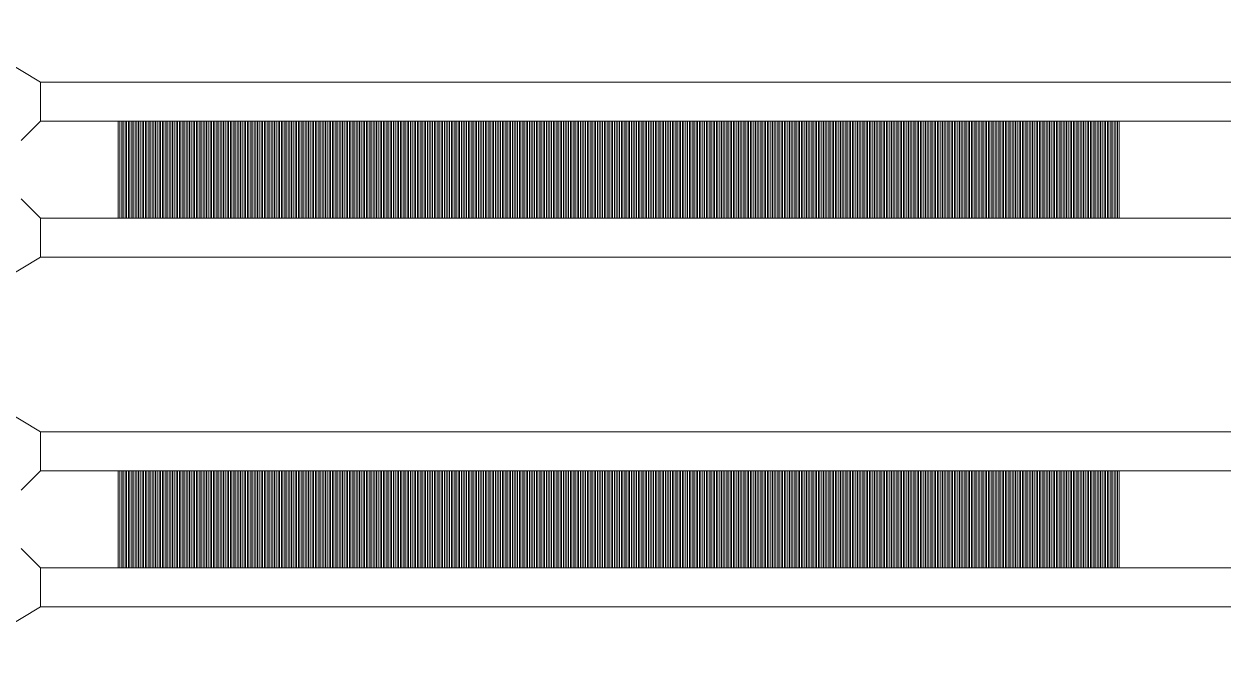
# Model space of a CAD drawing. Extents: x 1000 to 49000, y 2919 to 77300.
# Drawn here: x 37771 to 38389, y 69885 to 70215 of the extents above; entities that cross this region are included whole.
import ezdxf

# ---------------------------------------------------------------- set-up
doc = ezdxf.new("R2010")
doc.units = 13
doc.layers.add('Inner', color=4, linetype='Continuous', lineweight=0, true_color=0x00ffff)

msp = doc.modelspace()

# ---------------------------------------------------------------- linework, layer by layer
at = {"layer": 'Inner'}
for points in [[(37730, 70215), (37780, 70185)], [(37780, 70185), (37780, 70165), (37770, 70155)], [(37780, 70165), (37780, 70185), (39290, 70185), (39290, 70165), (37780, 70165)], [(37820, 70165), (37820.75, 70165), (37820.75, 70115), (37820, 70115), (37820, 70165)], [(37821.75, 70165), (37822.5, 70165), (37822.5, 70115), (37821.75, 70115), (37821.75, 70165)], [(37823.5, 70165), (37824.25, 70165), (37824.25, 70115), (37823.5, 70115), (37823.5, 70165)], [(37825.25, 70165), (37826, 70165), (37826, 70115), (37825.25, 70115), (37825.25, 70165)], [(37827, 70165), (37827.75, 70165), (37827.75, 70115), (37827, 70115), (37827, 70165)], [(37828.75, 70165), (37829.5, 70165), (37829.5, 70115), (37828.75, 70115), (37828.75, 70165)], [(37830.5, 70165), (37831.25, 70165), (37831.25, 70115), (37830.5, 70115), (37830.5, 70165)], [(37832.25, 70165), (37833, 70165), (37833, 70115), (37832.25, 70115), (37832.25, 70165)], [(37834, 70165), (37834.75, 70165), (37834.75, 70115), (37834, 70115), (37834, 70165)], [(37835.75, 70165), (37836.5, 70165), (37836.5, 70115), (37835.75, 70115), (37835.75, 70165)], [(37837.5, 70165), (37838.25, 70165), (37838.25, 70115), (37837.5, 70115), (37837.5, 70165)], [(37839.25, 70165), (37840, 70165), (37840, 70115), (37839.25, 70115), (37839.25, 70165)], [(37841, 70165), (37841.75, 70165), (37841.75, 70115), (37841, 70115), (37841, 70165)], [(37842.75, 70165), (37843.5, 70165), (37843.5, 70115), (37842.75, 70115), (37842.75, 70165)], [(37844.5, 70165), (37845.25, 70165), (37845.25, 70115), (37844.5, 70115), (37844.5, 70165)], [(37846.25, 70165), (37847, 70165), (37847, 70115), (37846.25, 70115), (37846.25, 70165)], [(37848, 70165), (37848.75, 70165), (37848.75, 70115), (37848, 70115), (37848, 70165)], [(37849.75, 70165), (37850.5, 70165), (37850.5, 70115), (37849.75, 70115), (37849.75, 70165)], [(37851.5, 70165), (37852.25, 70165), (37852.25, 70115), (37851.5, 70115), (37851.5, 70165)], [(37853.25, 70165), (37854, 70165), (37854, 70115), (37853.25, 70115), (37853.25, 70165)], [(37855, 70165), (37855.75, 70165), (37855.75, 70115), (37855, 70115), (37855, 70165)], [(37856.75, 70165), (37857.5, 70165), (37857.5, 70115), (37856.75, 70115), (37856.75, 70165)], [(37858.5, 70165), (37859.25, 70165), (37859.25, 70115), (37858.5, 70115), (37858.5, 70165)], [(37860.25, 70165), (37861, 70165), (37861, 70115), (37860.25, 70115), (37860.25, 70165)], [(37862, 70165), (37862.75, 70165), (37862.75, 70115), (37862, 70115), (37862, 70165)], [(37863.75, 70165), (37864.5, 70165), (37864.5, 70115), (37863.75, 70115), (37863.75, 70165)], [(37865.5, 70165), (37866.25, 70165), (37866.25, 70115), (37865.5, 70115), (37865.5, 70165)], [(37867.25, 70165), (37868, 70165), (37868, 70115), (37867.25, 70115), (37867.25, 70165)], [(37869, 70165), (37869.75, 70165), (37869.75, 70115), (37869, 70115), (37869, 70165)], [(37870.75, 70165), (37871.5, 70165), (37871.5, 70115), (37870.75, 70115), (37870.75, 70165)], [(37872.5, 70165), (37873.25, 70165), (37873.25, 70115), (37872.5, 70115), (37872.5, 70165)], [(37874.25, 70165), (37875, 70165), (37875, 70115), (37874.25, 70115), (37874.25, 70165)], [(37876, 70165), (37876.75, 70165), (37876.75, 70115), (37876, 70115), (37876, 70165)], [(37877.75, 70165), (37878.5, 70165), (37878.5, 70115), (37877.75, 70115), (37877.75, 70165)], [(37879.5, 70165), (37880.25, 70165), (37880.25, 70115), (37879.5, 70115), (37879.5, 70165)], [(37881.25, 70165), (37882, 70165), (37882, 70115), (37881.25, 70115), (37881.25, 70165)], [(37883, 70165), (37883.75, 70165), (37883.75, 70115), (37883, 70115), (37883, 70165)], [(37884.75, 70165), (37885.5, 70165), (37885.5, 70115), (37884.75, 70115), (37884.75, 70165)], [(37886.5, 70165), (37887.25, 70165), (37887.25, 70115), (37886.5, 70115), (37886.5, 70165)], [(37888.25, 70165), (37889, 70165), (37889, 70115), (37888.25, 70115), (37888.25, 70165)], [(37890, 70165), (37890.75, 70165), (37890.75, 70115), (37890, 70115), (37890, 70165)], [(37891.75, 70165), (37892.5, 70165), (37892.5, 70115), (37891.75, 70115), (37891.75, 70165)], [(37893.5, 70165), (37894.25, 70165), (37894.25, 70115), (37893.5, 70115), (37893.5, 70165)], [(37895.25, 70165), (37896, 70165), (37896, 70115), (37895.25, 70115), (37895.25, 70165)], [(37897, 70165), (37897.75, 70165), (37897.75, 70115), (37897, 70115), (37897, 70165)], [(37898.75, 70165), (37899.5, 70165), (37899.5, 70115), (37898.75, 70115), (37898.75, 70165)], [(37900.5, 70165), (37901.25, 70165), (37901.25, 70115), (37900.5, 70115), (37900.5, 70165)], [(37902.25, 70165), (37903, 70165), (37903, 70115), (37902.25, 70115), (37902.25, 70165)], [(37904, 70165), (37904.75, 70165), (37904.75, 70115), (37904, 70115), (37904, 70165)], [(37905.75, 70165), (37906.5, 70165), (37906.5, 70115), (37905.75, 70115), (37905.75, 70165)], [(37907.5, 70165), (37908.25, 70165), (37908.25, 70115), (37907.5, 70115), (37907.5, 70165)], [(37909.25, 70165), (37910, 70165), (37910, 70115), (37909.25, 70115), (37909.25, 70165)], [(37911, 70165), (37911.75, 70165), (37911.75, 70115), (37911, 70115), (37911, 70165)], [(37912.75, 70165), (37913.5, 70165), (37913.5, 70115), (37912.75, 70115), (37912.75, 70165)], [(37914.5, 70165), (37915.25, 70165), (37915.25, 70115), (37914.5, 70115), (37914.5, 70165)], [(37916.25, 70165), (37917, 70165), (37917, 70115), (37916.25, 70115), (37916.25, 70165)], [(37918, 70165), (37918.75, 70165), (37918.75, 70115), (37918, 70115), (37918, 70165)], [(37919.75, 70165), (37920.5, 70165), (37920.5, 70115), (37919.75, 70115), (37919.75, 70165)], [(37921.5, 70165), (37922.25, 70165), (37922.25, 70115), (37921.5, 70115), (37921.5, 70165)], [(37923.25, 70165), (37924, 70165), (37924, 70115), (37923.25, 70115), (37923.25, 70165)], [(37925, 70165), (37925.75, 70165), (37925.75, 70115), (37925, 70115), (37925, 70165)], [(37926.75, 70165), (37927.5, 70165), (37927.5, 70115), (37926.75, 70115), (37926.75, 70165)], [(37928.5, 70165), (37929.25, 70165), (37929.25, 70115), (37928.5, 70115), (37928.5, 70165)], [(37930.25, 70165), (37931, 70165), (37931, 70115), (37930.25, 70115), (37930.25, 70165)], [(37932, 70165), (37932.75, 70165), (37932.75, 70115), (37932, 70115), (37932, 70165)], [(37933.75, 70165), (37934.5, 70165), (37934.5, 70115), (37933.75, 70115), (37933.75, 70165)], [(37935.5, 70165), (37936.25, 70165), (37936.25, 70115), (37935.5, 70115), (37935.5, 70165)], [(37937.25, 70165), (37938, 70165), (37938, 70115), (37937.25, 70115), (37937.25, 70165)], [(37939, 70165), (37939.75, 70165), (37939.75, 70115), (37939, 70115), (37939, 70165)], [(37940.75, 70165), (37941.5, 70165), (37941.5, 70115), (37940.75, 70115), (37940.75, 70165)], [(37942.5, 70165), (37943.25, 70165), (37943.25, 70115), (37942.5, 70115), (37942.5, 70165)], [(37944.25, 70165), (37945, 70165), (37945, 70115), (37944.25, 70115), (37944.25, 70165)], [(37946, 70165), (37946.75, 70165), (37946.75, 70115), (37946, 70115), (37946, 70165)], [(37947.75, 70165), (37948.5, 70165), (37948.5, 70115), (37947.75, 70115), (37947.75, 70165)], [(37949.5, 70165), (37950.25, 70165), (37950.25, 70115), (37949.5, 70115), (37949.5, 70165)], [(37951.25, 70165), (37952, 70165), (37952, 70115), (37951.25, 70115), (37951.25, 70165)], [(37953, 70165), (37953.75, 70165), (37953.75, 70115), (37953, 70115), (37953, 70165)], [(37954.75, 70165), (37955.5, 70165), (37955.5, 70115), (37954.75, 70115), (37954.75, 70165)], [(37956.5, 70165), (37957.25, 70165), (37957.25, 70115), (37956.5, 70115), (37956.5, 70165)], [(37958.25, 70165), (37959, 70165), (37959, 70115), (37958.25, 70115), (37958.25, 70165)], [(37960, 70165), (37960.75, 70165), (37960.75, 70115), (37960, 70115), (37960, 70165)], [(37961.75, 70165), (37962.5, 70165), (37962.5, 70115), (37961.75, 70115), (37961.75, 70165)], [(37963.5, 70165), (37964.25, 70165), (37964.25, 70115), (37963.5, 70115), (37963.5, 70165)], [(37965.25, 70165), (37966, 70165), (37966, 70115), (37965.25, 70115), (37965.25, 70165)], [(37967, 70165), (37967.75, 70165), (37967.75, 70115), (37967, 70115), (37967, 70165)], [(37968.75, 70165), (37969.5, 70165), (37969.5, 70115), (37968.75, 70115), (37968.75, 70165)], [(37970.5, 70165), (37971.25, 70165), (37971.25, 70115), (37970.5, 70115), (37970.5, 70165)], [(37972.25, 70165), (37973, 70165), (37973, 70115), (37972.25, 70115), (37972.25, 70165)], [(37974, 70165), (37974.75, 70165), (37974.75, 70115), (37974, 70115), (37974, 70165)], [(37975.75, 70165), (37976.5, 70165), (37976.5, 70115), (37975.75, 70115), (37975.75, 70165)], [(37977.5, 70165), (37978.25, 70165), (37978.25, 70115), (37977.5, 70115), (37977.5, 70165)], [(37979.25, 70165), (37980, 70165), (37980, 70115), (37979.25, 70115), (37979.25, 70165)], [(37981, 70165), (37981.75, 70165), (37981.75, 70115), (37981, 70115), (37981, 70165)], [(37982.75, 70165), (37983.5, 70165), (37983.5, 70115), (37982.75, 70115), (37982.75, 70165)], [(37984.5, 70165), (37985.25, 70165), (37985.25, 70115), (37984.5, 70115), (37984.5, 70165)], [(37986.25, 70165), (37987, 70165), (37987, 70115), (37986.25, 70115), (37986.25, 70165)], [(37988, 70165), (37988.75, 70165), (37988.75, 70115), (37988, 70115), (37988, 70165)], [(37989.75, 70165), (37990.5, 70165), (37990.5, 70115), (37989.75, 70115), (37989.75, 70165)], [(37991.5, 70165), (37992.25, 70165), (37992.25, 70115), (37991.5, 70115), (37991.5, 70165)], [(37993.25, 70165), (37994, 70165), (37994, 70115), (37993.25, 70115), (37993.25, 70165)], [(37995, 70165), (37995.75, 70165), (37995.75, 70115), (37995, 70115), (37995, 70165)], [(37996.75, 70165), (37997.5, 70165), (37997.5, 70115), (37996.75, 70115), (37996.75, 70165)], [(37998.5, 70165), (37999.25, 70165), (37999.25, 70115), (37998.5, 70115), (37998.5, 70165)], [(38000.25, 70165), (38001, 70165), (38001, 70115), (38000.25, 70115), (38000.25, 70165)], [(38002, 70165), (38002.75, 70165), (38002.75, 70115), (38002, 70115), (38002, 70165)], [(38003.75, 70165), (38004.5, 70165), (38004.5, 70115), (38003.75, 70115), (38003.75, 70165)], [(38005.5, 70165), (38006.25, 70165), (38006.25, 70115), (38005.5, 70115), (38005.5, 70165)], [(38007.25, 70165), (38008, 70165), (38008, 70115), (38007.25, 70115), (38007.25, 70165)], [(38009, 70165), (38009.75, 70165), (38009.75, 70115), (38009, 70115), (38009, 70165)], [(38010.75, 70165), (38011.5, 70165), (38011.5, 70115), (38010.75, 70115), (38010.75, 70165)], [(38012.5, 70165), (38013.25, 70165), (38013.25, 70115), (38012.5, 70115), (38012.5, 70165)], [(38014.25, 70165), (38015, 70165), (38015, 70115), (38014.25, 70115), (38014.25, 70165)], [(38016, 70165), (38016.75, 70165), (38016.75, 70115), (38016, 70115), (38016, 70165)], [(38017.75, 70165), (38018.5, 70165), (38018.5, 70115), (38017.75, 70115), (38017.75, 70165)], [(38019.5, 70165), (38020.25, 70165), (38020.25, 70115), (38019.5, 70115), (38019.5, 70165)], [(38021.25, 70165), (38022, 70165), (38022, 70115), (38021.25, 70115), (38021.25, 70165)], [(38023, 70165), (38023.75, 70165), (38023.75, 70115), (38023, 70115), (38023, 70165)], [(38024.75, 70165), (38025.5, 70165), (38025.5, 70115), (38024.75, 70115), (38024.75, 70165)], [(38026.5, 70165), (38027.25, 70165), (38027.25, 70115), (38026.5, 70115), (38026.5, 70165)], [(38028.25, 70165), (38029, 70165), (38029, 70115), (38028.25, 70115), (38028.25, 70165)], [(38030, 70165), (38030.75, 70165), (38030.75, 70115), (38030, 70115), (38030, 70165)], [(38031.75, 70165), (38032.5, 70165), (38032.5, 70115), (38031.75, 70115), (38031.75, 70165)], [(38033.5, 70165), (38034.25, 70165), (38034.25, 70115), (38033.5, 70115), (38033.5, 70165)], [(38035.25, 70165), (38036, 70165), (38036, 70115), (38035.25, 70115), (38035.25, 70165)], [(38037, 70165), (38037.75, 70165), (38037.75, 70115), (38037, 70115), (38037, 70165)], [(38038.75, 70165), (38039.5, 70165), (38039.5, 70115), (38038.75, 70115), (38038.75, 70165)], [(38040.5, 70165), (38041.25, 70165), (38041.25, 70115), (38040.5, 70115), (38040.5, 70165)], [(38042.25, 70165), (38043, 70165), (38043, 70115), (38042.25, 70115), (38042.25, 70165)], [(38044, 70165), (38044.75, 70165), (38044.75, 70115), (38044, 70115), (38044, 70165)], [(38045.75, 70165), (38046.5, 70165), (38046.5, 70115), (38045.75, 70115), (38045.75, 70165)], [(38047.5, 70165), (38048.25, 70165), (38048.25, 70115), (38047.5, 70115), (38047.5, 70165)], [(38049.25, 70165), (38050, 70165), (38050, 70115), (38049.25, 70115), (38049.25, 70165)], [(38051, 70165), (38051.75, 70165), (38051.75, 70115), (38051, 70115), (38051, 70165)], [(38052.75, 70165), (38053.5, 70165), (38053.5, 70115), (38052.75, 70115), (38052.75, 70165)], [(38054.5, 70165), (38055.25, 70165), (38055.25, 70115), (38054.5, 70115), (38054.5, 70165)], [(38056.25, 70165), (38057, 70165), (38057, 70115), (38056.25, 70115), (38056.25, 70165)], [(38058, 70165), (38058.75, 70165), (38058.75, 70115), (38058, 70115), (38058, 70165)], [(38059.75, 70165), (38060.5, 70165), (38060.5, 70115), (38059.75, 70115), (38059.75, 70165)], [(38061.5, 70165), (38062.25, 70165), (38062.25, 70115), (38061.5, 70115), (38061.5, 70165)], [(38063.25, 70165), (38064, 70165), (38064, 70115), (38063.25, 70115), (38063.25, 70165)], [(38065, 70165), (38065.75, 70165), (38065.75, 70115), (38065, 70115), (38065, 70165)], [(38066.75, 70165), (38067.5, 70165), (38067.5, 70115), (38066.75, 70115), (38066.75, 70165)], [(38068.5, 70165), (38069.25, 70165), (38069.25, 70115), (38068.5, 70115), (38068.5, 70165)], [(38070.25, 70165), (38071, 70165), (38071, 70115), (38070.25, 70115), (38070.25, 70165)], [(38072, 70165), (38072.75, 70165), (38072.75, 70115), (38072, 70115), (38072, 70165)], [(38073.75, 70165), (38074.5, 70165), (38074.5, 70115), (38073.75, 70115), (38073.75, 70165)], [(38075.5, 70165), (38076.25, 70165), (38076.25, 70115), (38075.5, 70115), (38075.5, 70165)], [(38077.25, 70165), (38078, 70165), (38078, 70115), (38077.25, 70115), (38077.25, 70165)], [(38079, 70165), (38079.75, 70165), (38079.75, 70115), (38079, 70115), (38079, 70165)], [(38080.75, 70165), (38081.5, 70165), (38081.5, 70115), (38080.75, 70115), (38080.75, 70165)], [(38082.5, 70165), (38083.25, 70165), (38083.25, 70115), (38082.5, 70115), (38082.5, 70165)], [(38084.25, 70165), (38085, 70165), (38085, 70115), (38084.25, 70115), (38084.25, 70165)], [(38086, 70165), (38086.75, 70165), (38086.75, 70115), (38086, 70115), (38086, 70165)], [(38087.75, 70165), (38088.5, 70165), (38088.5, 70115), (38087.75, 70115), (38087.75, 70165)], [(38089.5, 70165), (38090.25, 70165), (38090.25, 70115), (38089.5, 70115), (38089.5, 70165)], [(38091.25, 70165), (38092, 70165), (38092, 70115), (38091.25, 70115), (38091.25, 70165)], [(38093, 70165), (38093.75, 70165), (38093.75, 70115), (38093, 70115), (38093, 70165)], [(38094.75, 70165), (38095.5, 70165), (38095.5, 70115), (38094.75, 70115), (38094.75, 70165)], [(38096.5, 70165), (38097.25, 70165), (38097.25, 70115), (38096.5, 70115), (38096.5, 70165)], [(38098.25, 70165), (38099, 70165), (38099, 70115), (38098.25, 70115), (38098.25, 70165)], [(38100, 70165), (38100.75, 70165), (38100.75, 70115), (38100, 70115), (38100, 70165)], [(38101.75, 70165), (38102.5, 70165), (38102.5, 70115), (38101.75, 70115), (38101.75, 70165)], [(38103.5, 70165), (38104.25, 70165), (38104.25, 70115), (38103.5, 70115), (38103.5, 70165)], [(38105.25, 70165), (38106, 70165), (38106, 70115), (38105.25, 70115), (38105.25, 70165)], [(38107, 70165), (38107.75, 70165), (38107.75, 70115), (38107, 70115), (38107, 70165)], [(38108.75, 70165), (38109.5, 70165), (38109.5, 70115), (38108.75, 70115), (38108.75, 70165)], [(38110.5, 70165), (38111.25, 70165), (38111.25, 70115), (38110.5, 70115), (38110.5, 70165)], [(38112.25, 70165), (38113, 70165), (38113, 70115), (38112.25, 70115), (38112.25, 70165)], [(38114, 70165), (38114.75, 70165), (38114.75, 70115), (38114, 70115), (38114, 70165)], [(38115.75, 70165), (38116.5, 70165), (38116.5, 70115), (38115.75, 70115), (38115.75, 70165)], [(38117.5, 70165), (38118.25, 70165), (38118.25, 70115), (38117.5, 70115), (38117.5, 70165)], [(38119.25, 70165), (38120, 70165), (38120, 70115), (38119.25, 70115), (38119.25, 70165)], [(38121, 70165), (38121.75, 70165), (38121.75, 70115), (38121, 70115), (38121, 70165)], [(38122.75, 70165), (38123.5, 70165), (38123.5, 70115), (38122.75, 70115), (38122.75, 70165)], [(38124.5, 70165), (38125.25, 70165), (38125.25, 70115), (38124.5, 70115), (38124.5, 70165)], [(38126.25, 70165), (38127, 70165), (38127, 70115), (38126.25, 70115), (38126.25, 70165)], [(38128, 70165), (38128.75, 70165), (38128.75, 70115), (38128, 70115), (38128, 70165)], [(38129.75, 70165), (38130.5, 70165), (38130.5, 70115), (38129.75, 70115), (38129.75, 70165)], [(38131.5, 70165), (38132.25, 70165), (38132.25, 70115), (38131.5, 70115), (38131.5, 70165)], [(38133.25, 70165), (38134, 70165), (38134, 70115), (38133.25, 70115), (38133.25, 70165)], [(38135, 70165), (38135.75, 70165), (38135.75, 70115), (38135, 70115), (38135, 70165)], [(38136.75, 70165), (38137.5, 70165), (38137.5, 70115), (38136.75, 70115), (38136.75, 70165)], [(38138.5, 70165), (38139.25, 70165), (38139.25, 70115), (38138.5, 70115), (38138.5, 70165)], [(38140.25, 70165), (38141, 70165), (38141, 70115), (38140.25, 70115), (38140.25, 70165)], [(38142, 70165), (38142.75, 70165), (38142.75, 70115), (38142, 70115), (38142, 70165)], [(38143.75, 70165), (38144.5, 70165), (38144.5, 70115), (38143.75, 70115), (38143.75, 70165)], [(38145.5, 70165), (38146.25, 70165), (38146.25, 70115), (38145.5, 70115), (38145.5, 70165)], [(38147.25, 70165), (38148, 70165), (38148, 70115), (38147.25, 70115), (38147.25, 70165)], [(38149, 70165), (38149.75, 70165), (38149.75, 70115), (38149, 70115), (38149, 70165)], [(38150.75, 70165), (38151.5, 70165), (38151.5, 70115), (38150.75, 70115), (38150.75, 70165)], [(38152.5, 70165), (38153.25, 70165), (38153.25, 70115), (38152.5, 70115), (38152.5, 70165)], [(38154.25, 70165), (38155, 70165), (38155, 70115), (38154.25, 70115), (38154.25, 70165)], [(38156, 70165), (38156.75, 70165), (38156.75, 70115), (38156, 70115), (38156, 70165)], [(38157.75, 70165), (38158.5, 70165), (38158.5, 70115), (38157.75, 70115), (38157.75, 70165)], [(38159.5, 70165), (38160.25, 70165), (38160.25, 70115), (38159.5, 70115), (38159.5, 70165)], [(38161.25, 70165), (38162, 70165), (38162, 70115), (38161.25, 70115), (38161.25, 70165)], [(38163, 70165), (38163.75, 70165), (38163.75, 70115), (38163, 70115), (38163, 70165)], [(38164.75, 70165), (38165.5, 70165), (38165.5, 70115), (38164.75, 70115), (38164.75, 70165)], [(38166.5, 70165), (38167.25, 70165), (38167.25, 70115), (38166.5, 70115), (38166.5, 70165)], [(38168.25, 70165), (38169, 70165), (38169, 70115), (38168.25, 70115), (38168.25, 70165)], [(38170, 70165), (38170.75, 70165), (38170.75, 70115), (38170, 70115), (38170, 70165)], [(38171.75, 70165), (38172.5, 70165), (38172.5, 70115), (38171.75, 70115), (38171.75, 70165)], [(38173.5, 70165), (38174.25, 70165), (38174.25, 70115), (38173.5, 70115), (38173.5, 70165)], [(38175.25, 70165), (38176, 70165), (38176, 70115), (38175.25, 70115), (38175.25, 70165)], [(38177, 70165), (38177.75, 70165), (38177.75, 70115), (38177, 70115), (38177, 70165)], [(38178.75, 70165), (38179.5, 70165), (38179.5, 70115), (38178.75, 70115), (38178.75, 70165)], [(38180.5, 70165), (38181.25, 70165), (38181.25, 70115), (38180.5, 70115), (38180.5, 70165)], [(38182.25, 70165), (38183, 70165), (38183, 70115), (38182.25, 70115), (38182.25, 70165)], [(38184, 70165), (38184.75, 70165), (38184.75, 70115), (38184, 70115), (38184, 70165)], [(38185.75, 70165), (38186.5, 70165), (38186.5, 70115), (38185.75, 70115), (38185.75, 70165)], [(38187.5, 70165), (38188.25, 70165), (38188.25, 70115), (38187.5, 70115), (38187.5, 70165)], [(38189.25, 70165), (38190, 70165), (38190, 70115), (38189.25, 70115), (38189.25, 70165)], [(38191, 70165), (38191.75, 70165), (38191.75, 70115), (38191, 70115), (38191, 70165)], [(38192.75, 70165), (38193.5, 70165), (38193.5, 70115), (38192.75, 70115), (38192.75, 70165)], [(38194.5, 70165), (38195.25, 70165), (38195.25, 70115), (38194.5, 70115), (38194.5, 70165)], [(38196.25, 70165), (38197, 70165), (38197, 70115), (38196.25, 70115), (38196.25, 70165)], [(38198, 70165), (38198.75, 70165), (38198.75, 70115), (38198, 70115), (38198, 70165)], [(38199.75, 70165), (38200.5, 70165), (38200.5, 70115), (38199.75, 70115), (38199.75, 70165)], [(38201.5, 70165), (38202.25, 70165), (38202.25, 70115), (38201.5, 70115), (38201.5, 70165)], [(38203.25, 70165), (38204, 70165), (38204, 70115), (38203.25, 70115), (38203.25, 70165)], [(38205, 70165), (38205.75, 70165), (38205.75, 70115), (38205, 70115), (38205, 70165)], [(38206.75, 70165), (38207.5, 70165), (38207.5, 70115), (38206.75, 70115), (38206.75, 70165)], [(38208.5, 70165), (38209.25, 70165), (38209.25, 70115), (38208.5, 70115), (38208.5, 70165)], [(38210.25, 70165), (38211, 70165), (38211, 70115), (38210.25, 70115), (38210.25, 70165)], [(38212, 70165), (38212.75, 70165), (38212.75, 70115), (38212, 70115), (38212, 70165)], [(38213.75, 70165), (38214.5, 70165), (38214.5, 70115), (38213.75, 70115), (38213.75, 70165)], [(38215.5, 70165), (38216.25, 70165), (38216.25, 70115), (38215.5, 70115), (38215.5, 70165)], [(38217.25, 70165), (38218, 70165), (38218, 70115), (38217.25, 70115), (38217.25, 70165)], [(38219, 70165), (38219.75, 70165), (38219.75, 70115), (38219, 70115), (38219, 70165)], [(38220.75, 70165), (38221.5, 70165), (38221.5, 70115), (38220.75, 70115), (38220.75, 70165)], [(38222.5, 70165), (38223.25, 70165), (38223.25, 70115), (38222.5, 70115), (38222.5, 70165)], [(38224.25, 70165), (38225, 70165), (38225, 70115), (38224.25, 70115), (38224.25, 70165)], [(38226, 70165), (38226.75, 70165), (38226.75, 70115), (38226, 70115), (38226, 70165)], [(38227.75, 70165), (38228.5, 70165), (38228.5, 70115), (38227.75, 70115), (38227.75, 70165)], [(38229.5, 70165), (38230.25, 70165), (38230.25, 70115), (38229.5, 70115), (38229.5, 70165)], [(38231.25, 70165), (38232, 70165), (38232, 70115), (38231.25, 70115), (38231.25, 70165)], [(38233, 70165), (38233.75, 70165), (38233.75, 70115), (38233, 70115), (38233, 70165)], [(38234.75, 70165), (38235.5, 70165), (38235.5, 70115), (38234.75, 70115), (38234.75, 70165)], [(38236.5, 70165), (38237.25, 70165), (38237.25, 70115), (38236.5, 70115), (38236.5, 70165)], [(38238.25, 70165), (38239, 70165), (38239, 70115), (38238.25, 70115), (38238.25, 70165)], [(38240, 70165), (38240.75, 70165), (38240.75, 70115), (38240, 70115), (38240, 70165)], [(38241.75, 70165), (38242.5, 70165), (38242.5, 70115), (38241.75, 70115), (38241.75, 70165)], [(38243.5, 70165), (38244.25, 70165), (38244.25, 70115), (38243.5, 70115), (38243.5, 70165)], [(38245.25, 70165), (38246, 70165), (38246, 70115), (38245.25, 70115), (38245.25, 70165)], [(38247, 70165), (38247.75, 70165), (38247.75, 70115), (38247, 70115), (38247, 70165)], [(38248.75, 70165), (38249.5, 70165), (38249.5, 70115), (38248.75, 70115), (38248.75, 70165)], [(38250.5, 70165), (38251.25, 70165), (38251.25, 70115), (38250.5, 70115), (38250.5, 70165)], [(38252.25, 70165), (38253, 70165), (38253, 70115), (38252.25, 70115), (38252.25, 70165)], [(38254, 70165), (38254.75, 70165), (38254.75, 70115), (38254, 70115), (38254, 70165)], [(38255.75, 70165), (38256.5, 70165), (38256.5, 70115), (38255.75, 70115), (38255.75, 70165)], [(38257.5, 70165), (38258.25, 70165), (38258.25, 70115), (38257.5, 70115), (38257.5, 70165)], [(38259.25, 70165), (38260, 70165), (38260, 70115), (38259.25, 70115), (38259.25, 70165)], [(38261, 70165), (38261.75, 70165), (38261.75, 70115), (38261, 70115), (38261, 70165)], [(38262.75, 70165), (38263.5, 70165), (38263.5, 70115), (38262.75, 70115), (38262.75, 70165)], [(38264.5, 70165), (38265.25, 70165), (38265.25, 70115), (38264.5, 70115), (38264.5, 70165)], [(38266.25, 70165), (38267, 70165), (38267, 70115), (38266.25, 70115), (38266.25, 70165)], [(38268, 70165), (38268.75, 70165), (38268.75, 70115), (38268, 70115), (38268, 70165)], [(38269.75, 70165), (38270.5, 70165), (38270.5, 70115), (38269.75, 70115), (38269.75, 70165)], [(38271.5, 70165), (38272.25, 70165), (38272.25, 70115), (38271.5, 70115), (38271.5, 70165)], [(38273.25, 70165), (38274, 70165), (38274, 70115), (38273.25, 70115), (38273.25, 70165)], [(38275, 70165), (38275.75, 70165), (38275.75, 70115), (38275, 70115), (38275, 70165)], [(38276.75, 70165), (38277.5, 70165), (38277.5, 70115), (38276.75, 70115), (38276.75, 70165)], [(38278.5, 70165), (38279.25, 70165), (38279.25, 70115), (38278.5, 70115), (38278.5, 70165)], [(38280.25, 70165), (38281, 70165), (38281, 70115), (38280.25, 70115), (38280.25, 70165)], [(38282, 70165), (38282.75, 70165), (38282.75, 70115), (38282, 70115), (38282, 70165)], [(38283.75, 70165), (38284.5, 70165), (38284.5, 70115), (38283.75, 70115), (38283.75, 70165)], [(38285.5, 70165), (38286.25, 70165), (38286.25, 70115), (38285.5, 70115), (38285.5, 70165)], [(38287.25, 70165), (38288, 70165), (38288, 70115), (38287.25, 70115), (38287.25, 70165)], [(38289, 70165), (38289.75, 70165), (38289.75, 70115), (38289, 70115), (38289, 70165)], [(38290.75, 70165), (38291.5, 70165), (38291.5, 70115), (38290.75, 70115), (38290.75, 70165)], [(38292.5, 70165), (38293.25, 70165), (38293.25, 70115), (38292.5, 70115), (38292.5, 70165)], [(38294.25, 70165), (38295, 70165), (38295, 70115), (38294.25, 70115), (38294.25, 70165)], [(38296, 70165), (38296.75, 70165), (38296.75, 70115), (38296, 70115), (38296, 70165)], [(38297.75, 70165), (38298.5, 70165), (38298.5, 70115), (38297.75, 70115), (38297.75, 70165)], [(38299.5, 70165), (38300.25, 70165), (38300.25, 70115), (38299.5, 70115), (38299.5, 70165)], [(38301.25, 70165), (38302, 70165), (38302, 70115), (38301.25, 70115), (38301.25, 70165)], [(38303, 70165), (38303.75, 70165), (38303.75, 70115), (38303, 70115), (38303, 70165)], [(38304.75, 70165), (38305.5, 70165), (38305.5, 70115), (38304.75, 70115), (38304.75, 70165)], [(38306.5, 70165), (38307.25, 70165), (38307.25, 70115), (38306.5, 70115), (38306.5, 70165)], [(38308.25, 70165), (38309, 70165), (38309, 70115), (38308.25, 70115), (38308.25, 70165)], [(38310, 70165), (38310.75, 70165), (38310.75, 70115), (38310, 70115), (38310, 70165)], [(38311.75, 70165), (38312.5, 70165), (38312.5, 70115), (38311.75, 70115), (38311.75, 70165)], [(38313.5, 70165), (38314.25, 70165), (38314.25, 70115), (38313.5, 70115), (38313.5, 70165)], [(38315.25, 70165), (38316, 70165), (38316, 70115), (38315.25, 70115), (38315.25, 70165)], [(38317, 70165), (38317.75, 70165), (38317.75, 70115), (38317, 70115), (38317, 70165)], [(38318.75, 70165), (38319.5, 70165), (38319.5, 70115), (38318.75, 70115), (38318.75, 70165)], [(38320.5, 70165), (38321.25, 70165), (38321.25, 70115), (38320.5, 70115), (38320.5, 70165)], [(38322.25, 70165), (38323, 70165), (38323, 70115), (38322.25, 70115), (38322.25, 70165)], [(38324, 70165), (38324.75, 70165), (38324.75, 70115), (38324, 70115), (38324, 70165)], [(38325.75, 70165), (38326.5, 70165), (38326.5, 70115), (38325.75, 70115), (38325.75, 70165)], [(38327.5, 70165), (38328.25, 70165), (38328.25, 70115), (38327.5, 70115), (38327.5, 70165)], [(38329.25, 70165), (38330, 70165), (38330, 70115), (38329.25, 70115), (38329.25, 70165)], [(38331, 70165), (38331.75, 70165), (38331.75, 70115), (38331, 70115), (38331, 70165)], [(38332.75, 70165), (38333.5, 70165), (38333.5, 70115), (38332.75, 70115), (38332.75, 70165)], [(38334.5, 70165), (38335.25, 70165), (38335.25, 70115), (38334.5, 70115), (38334.5, 70165)], [(37770, 70125), (37780, 70115), (37780, 70095), (37730, 70065)], [(37780, 70115), (37780, 70095), (39290, 70095), (39290, 70115), (37780, 70115)], [(37730, 70035), (37780, 70005), (37780, 69985), (37770, 69975)], [(37780, 69985), (37780, 70005), (39290, 70005), (39290, 69985), (37780, 69985)], [(37820, 69985), (37820.75, 69985), (37820.75, 69935), (37820, 69935), (37820, 69985)], [(37821.75, 69985), (37822.5, 69985), (37822.5, 69935), (37821.75, 69935), (37821.75, 69985)], [(37823.5, 69985), (37824.25, 69985), (37824.25, 69935), (37823.5, 69935), (37823.5, 69985)], [(37825.25, 69985), (37826, 69985), (37826, 69935), (37825.25, 69935), (37825.25, 69985)], [(37827, 69985), (37827.75, 69985), (37827.75, 69935), (37827, 69935), (37827, 69985)], [(37828.75, 69985), (37829.5, 69985), (37829.5, 69935), (37828.75, 69935), (37828.75, 69985)], [(37830.5, 69985), (37831.25, 69985), (37831.25, 69935), (37830.5, 69935), (37830.5, 69985)], [(37832.25, 69985), (37833, 69985), (37833, 69935), (37832.25, 69935), (37832.25, 69985)], [(37834, 69985), (37834.75, 69985), (37834.75, 69935), (37834, 69935), (37834, 69985)], [(37835.75, 69985), (37836.5, 69985), (37836.5, 69935), (37835.75, 69935), (37835.75, 69985)], [(37837.5, 69985), (37838.25, 69985), (37838.25, 69935), (37837.5, 69935), (37837.5, 69985)], [(37839.25, 69985), (37840, 69985), (37840, 69935), (37839.25, 69935), (37839.25, 69985)], [(37841, 69985), (37841.75, 69985), (37841.75, 69935), (37841, 69935), (37841, 69985)], [(37842.75, 69985), (37843.5, 69985), (37843.5, 69935), (37842.75, 69935), (37842.75, 69985)], [(37844.5, 69985), (37845.25, 69985), (37845.25, 69935), (37844.5, 69935), (37844.5, 69985)], [(37846.25, 69985), (37847, 69985), (37847, 69935), (37846.25, 69935), (37846.25, 69985)], [(37848, 69985), (37848.75, 69985), (37848.75, 69935), (37848, 69935), (37848, 69985)], [(37849.75, 69985), (37850.5, 69985), (37850.5, 69935), (37849.75, 69935), (37849.75, 69985)], [(37851.5, 69985), (37852.25, 69985), (37852.25, 69935), (37851.5, 69935), (37851.5, 69985)], [(37853.25, 69985), (37854, 69985), (37854, 69935), (37853.25, 69935), (37853.25, 69985)], [(37855, 69985), (37855.75, 69985), (37855.75, 69935), (37855, 69935), (37855, 69985)], [(37856.75, 69985), (37857.5, 69985), (37857.5, 69935), (37856.75, 69935), (37856.75, 69985)], [(37858.5, 69985), (37859.25, 69985), (37859.25, 69935), (37858.5, 69935), (37858.5, 69985)], [(37860.25, 69985), (37861, 69985), (37861, 69935), (37860.25, 69935), (37860.25, 69985)], [(37862, 69985), (37862.75, 69985), (37862.75, 69935), (37862, 69935), (37862, 69985)], [(37863.75, 69985), (37864.5, 69985), (37864.5, 69935), (37863.75, 69935), (37863.75, 69985)], [(37865.5, 69985), (37866.25, 69985), (37866.25, 69935), (37865.5, 69935), (37865.5, 69985)], [(37867.25, 69985), (37868, 69985), (37868, 69935), (37867.25, 69935), (37867.25, 69985)], [(37869, 69985), (37869.75, 69985), (37869.75, 69935), (37869, 69935), (37869, 69985)], [(37870.75, 69985), (37871.5, 69985), (37871.5, 69935), (37870.75, 69935), (37870.75, 69985)], [(37872.5, 69985), (37873.25, 69985), (37873.25, 69935), (37872.5, 69935), (37872.5, 69985)], [(37874.25, 69985), (37875, 69985), (37875, 69935), (37874.25, 69935), (37874.25, 69985)], [(37876, 69985), (37876.75, 69985), (37876.75, 69935), (37876, 69935), (37876, 69985)], [(37877.75, 69985), (37878.5, 69985), (37878.5, 69935), (37877.75, 69935), (37877.75, 69985)], [(37879.5, 69985), (37880.25, 69985), (37880.25, 69935), (37879.5, 69935), (37879.5, 69985)], [(37881.25, 69985), (37882, 69985), (37882, 69935), (37881.25, 69935), (37881.25, 69985)], [(37883, 69985), (37883.75, 69985), (37883.75, 69935), (37883, 69935), (37883, 69985)], [(37884.75, 69985), (37885.5, 69985), (37885.5, 69935), (37884.75, 69935), (37884.75, 69985)], [(37886.5, 69985), (37887.25, 69985), (37887.25, 69935), (37886.5, 69935), (37886.5, 69985)], [(37888.25, 69985), (37889, 69985), (37889, 69935), (37888.25, 69935), (37888.25, 69985)], [(37890, 69985), (37890.75, 69985), (37890.75, 69935), (37890, 69935), (37890, 69985)], [(37891.75, 69985), (37892.5, 69985), (37892.5, 69935), (37891.75, 69935), (37891.75, 69985)], [(37893.5, 69985), (37894.25, 69985), (37894.25, 69935), (37893.5, 69935), (37893.5, 69985)], [(37895.25, 69985), (37896, 69985), (37896, 69935), (37895.25, 69935), (37895.25, 69985)], [(37897, 69985), (37897.75, 69985), (37897.75, 69935), (37897, 69935), (37897, 69985)], [(37898.75, 69985), (37899.5, 69985), (37899.5, 69935), (37898.75, 69935), (37898.75, 69985)], [(37900.5, 69985), (37901.25, 69985), (37901.25, 69935), (37900.5, 69935), (37900.5, 69985)], [(37902.25, 69985), (37903, 69985), (37903, 69935), (37902.25, 69935), (37902.25, 69985)], [(37904, 69985), (37904.75, 69985), (37904.75, 69935), (37904, 69935), (37904, 69985)], [(37905.75, 69985), (37906.5, 69985), (37906.5, 69935), (37905.75, 69935), (37905.75, 69985)], [(37907.5, 69985), (37908.25, 69985), (37908.25, 69935), (37907.5, 69935), (37907.5, 69985)], [(37909.25, 69985), (37910, 69985), (37910, 69935), (37909.25, 69935), (37909.25, 69985)], [(37911, 69985), (37911.75, 69985), (37911.75, 69935), (37911, 69935), (37911, 69985)], [(37912.75, 69985), (37913.5, 69985), (37913.5, 69935), (37912.75, 69935), (37912.75, 69985)], [(37914.5, 69985), (37915.25, 69985), (37915.25, 69935), (37914.5, 69935), (37914.5, 69985)], [(37916.25, 69985), (37917, 69985), (37917, 69935), (37916.25, 69935), (37916.25, 69985)], [(37918, 69985), (37918.75, 69985), (37918.75, 69935), (37918, 69935), (37918, 69985)], [(37919.75, 69985), (37920.5, 69985), (37920.5, 69935), (37919.75, 69935), (37919.75, 69985)], [(37921.5, 69985), (37922.25, 69985), (37922.25, 69935), (37921.5, 69935), (37921.5, 69985)], [(37923.25, 69985), (37924, 69985), (37924, 69935), (37923.25, 69935), (37923.25, 69985)], [(37925, 69985), (37925.75, 69985), (37925.75, 69935), (37925, 69935), (37925, 69985)], [(37926.75, 69985), (37927.5, 69985), (37927.5, 69935), (37926.75, 69935), (37926.75, 69985)], [(37928.5, 69985), (37929.25, 69985), (37929.25, 69935), (37928.5, 69935), (37928.5, 69985)], [(37930.25, 69985), (37931, 69985), (37931, 69935), (37930.25, 69935), (37930.25, 69985)], [(37932, 69985), (37932.75, 69985), (37932.75, 69935), (37932, 69935), (37932, 69985)], [(37933.75, 69985), (37934.5, 69985), (37934.5, 69935), (37933.75, 69935), (37933.75, 69985)], [(37935.5, 69985), (37936.25, 69985), (37936.25, 69935), (37935.5, 69935), (37935.5, 69985)], [(37937.25, 69985), (37938, 69985), (37938, 69935), (37937.25, 69935), (37937.25, 69985)], [(37939, 69985), (37939.75, 69985), (37939.75, 69935), (37939, 69935), (37939, 69985)], [(37940.75, 69985), (37941.5, 69985), (37941.5, 69935), (37940.75, 69935), (37940.75, 69985)], [(37942.5, 69985), (37943.25, 69985), (37943.25, 69935), (37942.5, 69935), (37942.5, 69985)], [(37944.25, 69985), (37945, 69985), (37945, 69935), (37944.25, 69935), (37944.25, 69985)], [(37946, 69985), (37946.75, 69985), (37946.75, 69935), (37946, 69935), (37946, 69985)], [(37947.75, 69985), (37948.5, 69985), (37948.5, 69935), (37947.75, 69935), (37947.75, 69985)], [(37949.5, 69985), (37950.25, 69985), (37950.25, 69935), (37949.5, 69935), (37949.5, 69985)], [(37951.25, 69985), (37952, 69985), (37952, 69935), (37951.25, 69935), (37951.25, 69985)], [(37953, 69985), (37953.75, 69985), (37953.75, 69935), (37953, 69935), (37953, 69985)], [(37954.75, 69985), (37955.5, 69985), (37955.5, 69935), (37954.75, 69935), (37954.75, 69985)], [(37956.5, 69985), (37957.25, 69985), (37957.25, 69935), (37956.5, 69935), (37956.5, 69985)], [(37958.25, 69985), (37959, 69985), (37959, 69935), (37958.25, 69935), (37958.25, 69985)], [(37960, 69985), (37960.75, 69985), (37960.75, 69935), (37960, 69935), (37960, 69985)], [(37961.75, 69985), (37962.5, 69985), (37962.5, 69935), (37961.75, 69935), (37961.75, 69985)], [(37963.5, 69985), (37964.25, 69985), (37964.25, 69935), (37963.5, 69935), (37963.5, 69985)], [(37965.25, 69985), (37966, 69985), (37966, 69935), (37965.25, 69935), (37965.25, 69985)], [(37967, 69985), (37967.75, 69985), (37967.75, 69935), (37967, 69935), (37967, 69985)], [(37968.75, 69985), (37969.5, 69985), (37969.5, 69935), (37968.75, 69935), (37968.75, 69985)], [(37970.5, 69985), (37971.25, 69985), (37971.25, 69935), (37970.5, 69935), (37970.5, 69985)], [(37972.25, 69985), (37973, 69985), (37973, 69935), (37972.25, 69935), (37972.25, 69985)], [(37974, 69985), (37974.75, 69985), (37974.75, 69935), (37974, 69935), (37974, 69985)], [(37975.75, 69985), (37976.5, 69985), (37976.5, 69935), (37975.75, 69935), (37975.75, 69985)], [(37977.5, 69985), (37978.25, 69985), (37978.25, 69935), (37977.5, 69935), (37977.5, 69985)], [(37979.25, 69985), (37980, 69985), (37980, 69935), (37979.25, 69935), (37979.25, 69985)], [(37981, 69985), (37981.75, 69985), (37981.75, 69935), (37981, 69935), (37981, 69985)], [(37982.75, 69985), (37983.5, 69985), (37983.5, 69935), (37982.75, 69935), (37982.75, 69985)], [(37984.5, 69985), (37985.25, 69985), (37985.25, 69935), (37984.5, 69935), (37984.5, 69985)], [(37986.25, 69985), (37987, 69985), (37987, 69935), (37986.25, 69935), (37986.25, 69985)], [(37988, 69985), (37988.75, 69985), (37988.75, 69935), (37988, 69935), (37988, 69985)], [(37989.75, 69985), (37990.5, 69985), (37990.5, 69935), (37989.75, 69935), (37989.75, 69985)], [(37991.5, 69985), (37992.25, 69985), (37992.25, 69935), (37991.5, 69935), (37991.5, 69985)], [(37993.25, 69985), (37994, 69985), (37994, 69935), (37993.25, 69935), (37993.25, 69985)], [(37995, 69985), (37995.75, 69985), (37995.75, 69935), (37995, 69935), (37995, 69985)], [(37996.75, 69985), (37997.5, 69985), (37997.5, 69935), (37996.75, 69935), (37996.75, 69985)], [(37998.5, 69985), (37999.25, 69985), (37999.25, 69935), (37998.5, 69935), (37998.5, 69985)], [(38000.25, 69985), (38001, 69985), (38001, 69935), (38000.25, 69935), (38000.25, 69985)], [(38002, 69985), (38002.75, 69985), (38002.75, 69935), (38002, 69935), (38002, 69985)], [(38003.75, 69985), (38004.5, 69985), (38004.5, 69935), (38003.75, 69935), (38003.75, 69985)], [(38005.5, 69985), (38006.25, 69985), (38006.25, 69935), (38005.5, 69935), (38005.5, 69985)], [(38007.25, 69985), (38008, 69985), (38008, 69935), (38007.25, 69935), (38007.25, 69985)], [(38009, 69985), (38009.75, 69985), (38009.75, 69935), (38009, 69935), (38009, 69985)], [(38010.75, 69985), (38011.5, 69985), (38011.5, 69935), (38010.75, 69935), (38010.75, 69985)], [(38012.5, 69985), (38013.25, 69985), (38013.25, 69935), (38012.5, 69935), (38012.5, 69985)], [(38014.25, 69985), (38015, 69985), (38015, 69935), (38014.25, 69935), (38014.25, 69985)], [(38016, 69985), (38016.75, 69985), (38016.75, 69935), (38016, 69935), (38016, 69985)], [(38017.75, 69985), (38018.5, 69985), (38018.5, 69935), (38017.75, 69935), (38017.75, 69985)], [(38019.5, 69985), (38020.25, 69985), (38020.25, 69935), (38019.5, 69935), (38019.5, 69985)], [(38021.25, 69985), (38022, 69985), (38022, 69935), (38021.25, 69935), (38021.25, 69985)], [(38023, 69985), (38023.75, 69985), (38023.75, 69935), (38023, 69935), (38023, 69985)], [(38024.75, 69985), (38025.5, 69985), (38025.5, 69935), (38024.75, 69935), (38024.75, 69985)], [(38026.5, 69985), (38027.25, 69985), (38027.25, 69935), (38026.5, 69935), (38026.5, 69985)], [(38028.25, 69985), (38029, 69985), (38029, 69935), (38028.25, 69935), (38028.25, 69985)], [(38030, 69985), (38030.75, 69985), (38030.75, 69935), (38030, 69935), (38030, 69985)], [(38031.75, 69985), (38032.5, 69985), (38032.5, 69935), (38031.75, 69935), (38031.75, 69985)], [(38033.5, 69985), (38034.25, 69985), (38034.25, 69935), (38033.5, 69935), (38033.5, 69985)], [(38035.25, 69985), (38036, 69985), (38036, 69935), (38035.25, 69935), (38035.25, 69985)], [(38037, 69985), (38037.75, 69985), (38037.75, 69935), (38037, 69935), (38037, 69985)], [(38038.75, 69985), (38039.5, 69985), (38039.5, 69935), (38038.75, 69935), (38038.75, 69985)], [(38040.5, 69985), (38041.25, 69985), (38041.25, 69935), (38040.5, 69935), (38040.5, 69985)], [(38042.25, 69985), (38043, 69985), (38043, 69935), (38042.25, 69935), (38042.25, 69985)], [(38044, 69985), (38044.75, 69985), (38044.75, 69935), (38044, 69935), (38044, 69985)], [(38045.75, 69985), (38046.5, 69985), (38046.5, 69935), (38045.75, 69935), (38045.75, 69985)], [(38047.5, 69985), (38048.25, 69985), (38048.25, 69935), (38047.5, 69935), (38047.5, 69985)], [(38049.25, 69985), (38050, 69985), (38050, 69935), (38049.25, 69935), (38049.25, 69985)], [(38051, 69985), (38051.75, 69985), (38051.75, 69935), (38051, 69935), (38051, 69985)], [(38052.75, 69985), (38053.5, 69985), (38053.5, 69935), (38052.75, 69935), (38052.75, 69985)], [(38054.5, 69985), (38055.25, 69985), (38055.25, 69935), (38054.5, 69935), (38054.5, 69985)], [(38056.25, 69985), (38057, 69985), (38057, 69935), (38056.25, 69935), (38056.25, 69985)], [(38058, 69985), (38058.75, 69985), (38058.75, 69935), (38058, 69935), (38058, 69985)], [(38059.75, 69985), (38060.5, 69985), (38060.5, 69935), (38059.75, 69935), (38059.75, 69985)], [(38061.5, 69985), (38062.25, 69985), (38062.25, 69935), (38061.5, 69935), (38061.5, 69985)], [(38063.25, 69985), (38064, 69985), (38064, 69935), (38063.25, 69935), (38063.25, 69985)], [(38065, 69985), (38065.75, 69985), (38065.75, 69935), (38065, 69935), (38065, 69985)], [(38066.75, 69985), (38067.5, 69985), (38067.5, 69935), (38066.75, 69935), (38066.75, 69985)], [(38068.5, 69985), (38069.25, 69985), (38069.25, 69935), (38068.5, 69935), (38068.5, 69985)], [(38070.25, 69985), (38071, 69985), (38071, 69935), (38070.25, 69935), (38070.25, 69985)], [(38072, 69985), (38072.75, 69985), (38072.75, 69935), (38072, 69935), (38072, 69985)], [(38073.75, 69985), (38074.5, 69985), (38074.5, 69935), (38073.75, 69935), (38073.75, 69985)], [(38075.5, 69985), (38076.25, 69985), (38076.25, 69935), (38075.5, 69935), (38075.5, 69985)], [(38077.25, 69985), (38078, 69985), (38078, 69935), (38077.25, 69935), (38077.25, 69985)], [(38079, 69985), (38079.75, 69985), (38079.75, 69935), (38079, 69935), (38079, 69985)], [(38080.75, 69985), (38081.5, 69985), (38081.5, 69935), (38080.75, 69935), (38080.75, 69985)], [(38082.5, 69985), (38083.25, 69985), (38083.25, 69935), (38082.5, 69935), (38082.5, 69985)], [(38084.25, 69985), (38085, 69985), (38085, 69935), (38084.25, 69935), (38084.25, 69985)], [(38086, 69985), (38086.75, 69985), (38086.75, 69935), (38086, 69935), (38086, 69985)], [(38087.75, 69985), (38088.5, 69985), (38088.5, 69935), (38087.75, 69935), (38087.75, 69985)], [(38089.5, 69985), (38090.25, 69985), (38090.25, 69935), (38089.5, 69935), (38089.5, 69985)], [(38091.25, 69985), (38092, 69985), (38092, 69935), (38091.25, 69935), (38091.25, 69985)], [(38093, 69985), (38093.75, 69985), (38093.75, 69935), (38093, 69935), (38093, 69985)], [(38094.75, 69985), (38095.5, 69985), (38095.5, 69935), (38094.75, 69935), (38094.75, 69985)], [(38096.5, 69985), (38097.25, 69985), (38097.25, 69935), (38096.5, 69935), (38096.5, 69985)], [(38098.25, 69985), (38099, 69985), (38099, 69935), (38098.25, 69935), (38098.25, 69985)], [(38100, 69985), (38100.75, 69985), (38100.75, 69935), (38100, 69935), (38100, 69985)], [(38101.75, 69985), (38102.5, 69985), (38102.5, 69935), (38101.75, 69935), (38101.75, 69985)], [(38103.5, 69985), (38104.25, 69985), (38104.25, 69935), (38103.5, 69935), (38103.5, 69985)], [(38105.25, 69985), (38106, 69985), (38106, 69935), (38105.25, 69935), (38105.25, 69985)], [(38107, 69985), (38107.75, 69985), (38107.75, 69935), (38107, 69935), (38107, 69985)], [(38108.75, 69985), (38109.5, 69985), (38109.5, 69935), (38108.75, 69935), (38108.75, 69985)], [(38110.5, 69985), (38111.25, 69985), (38111.25, 69935), (38110.5, 69935), (38110.5, 69985)], [(38112.25, 69985), (38113, 69985), (38113, 69935), (38112.25, 69935), (38112.25, 69985)], [(38114, 69985), (38114.75, 69985), (38114.75, 69935), (38114, 69935), (38114, 69985)], [(38115.75, 69985), (38116.5, 69985), (38116.5, 69935), (38115.75, 69935), (38115.75, 69985)], [(38117.5, 69985), (38118.25, 69985), (38118.25, 69935), (38117.5, 69935), (38117.5, 69985)], [(38119.25, 69985), (38120, 69985), (38120, 69935), (38119.25, 69935), (38119.25, 69985)], [(38121, 69985), (38121.75, 69985), (38121.75, 69935), (38121, 69935), (38121, 69985)], [(38122.75, 69985), (38123.5, 69985), (38123.5, 69935), (38122.75, 69935), (38122.75, 69985)], [(38124.5, 69985), (38125.25, 69985), (38125.25, 69935), (38124.5, 69935), (38124.5, 69985)], [(38126.25, 69985), (38127, 69985), (38127, 69935), (38126.25, 69935), (38126.25, 69985)], [(38128, 69985), (38128.75, 69985), (38128.75, 69935), (38128, 69935), (38128, 69985)], [(38129.75, 69985), (38130.5, 69985), (38130.5, 69935), (38129.75, 69935), (38129.75, 69985)], [(38131.5, 69985), (38132.25, 69985), (38132.25, 69935), (38131.5, 69935), (38131.5, 69985)], [(38133.25, 69985), (38134, 69985), (38134, 69935), (38133.25, 69935), (38133.25, 69985)], [(38135, 69985), (38135.75, 69985), (38135.75, 69935), (38135, 69935), (38135, 69985)], [(38136.75, 69985), (38137.5, 69985), (38137.5, 69935), (38136.75, 69935), (38136.75, 69985)], [(38138.5, 69985), (38139.25, 69985), (38139.25, 69935), (38138.5, 69935), (38138.5, 69985)], [(38140.25, 69985), (38141, 69985), (38141, 69935), (38140.25, 69935), (38140.25, 69985)], [(38142, 69985), (38142.75, 69985), (38142.75, 69935), (38142, 69935), (38142, 69985)], [(38143.75, 69985), (38144.5, 69985), (38144.5, 69935), (38143.75, 69935), (38143.75, 69985)], [(38145.5, 69985), (38146.25, 69985), (38146.25, 69935), (38145.5, 69935), (38145.5, 69985)], [(38147.25, 69985), (38148, 69985), (38148, 69935), (38147.25, 69935), (38147.25, 69985)], [(38149, 69985), (38149.75, 69985), (38149.75, 69935), (38149, 69935), (38149, 69985)], [(38150.75, 69985), (38151.5, 69985), (38151.5, 69935), (38150.75, 69935), (38150.75, 69985)], [(38152.5, 69985), (38153.25, 69985), (38153.25, 69935), (38152.5, 69935), (38152.5, 69985)], [(38154.25, 69985), (38155, 69985), (38155, 69935), (38154.25, 69935), (38154.25, 69985)], [(38156, 69985), (38156.75, 69985), (38156.75, 69935), (38156, 69935), (38156, 69985)], [(38157.75, 69985), (38158.5, 69985), (38158.5, 69935), (38157.75, 69935), (38157.75, 69985)], [(38159.5, 69985), (38160.25, 69985), (38160.25, 69935), (38159.5, 69935), (38159.5, 69985)], [(38161.25, 69985), (38162, 69985), (38162, 69935), (38161.25, 69935), (38161.25, 69985)], [(38163, 69985), (38163.75, 69985), (38163.75, 69935), (38163, 69935), (38163, 69985)], [(38164.75, 69985), (38165.5, 69985), (38165.5, 69935), (38164.75, 69935), (38164.75, 69985)], [(38166.5, 69985), (38167.25, 69985), (38167.25, 69935), (38166.5, 69935), (38166.5, 69985)], [(38168.25, 69985), (38169, 69985), (38169, 69935), (38168.25, 69935), (38168.25, 69985)], [(38170, 69985), (38170.75, 69985), (38170.75, 69935), (38170, 69935), (38170, 69985)], [(38171.75, 69985), (38172.5, 69985), (38172.5, 69935), (38171.75, 69935), (38171.75, 69985)], [(38173.5, 69985), (38174.25, 69985), (38174.25, 69935), (38173.5, 69935), (38173.5, 69985)], [(38175.25, 69985), (38176, 69985), (38176, 69935), (38175.25, 69935), (38175.25, 69985)], [(38177, 69985), (38177.75, 69985), (38177.75, 69935), (38177, 69935), (38177, 69985)], [(38178.75, 69985), (38179.5, 69985), (38179.5, 69935), (38178.75, 69935), (38178.75, 69985)], [(38180.5, 69985), (38181.25, 69985), (38181.25, 69935), (38180.5, 69935), (38180.5, 69985)], [(38182.25, 69985), (38183, 69985), (38183, 69935), (38182.25, 69935), (38182.25, 69985)], [(38184, 69985), (38184.75, 69985), (38184.75, 69935), (38184, 69935), (38184, 69985)], [(38185.75, 69985), (38186.5, 69985), (38186.5, 69935), (38185.75, 69935), (38185.75, 69985)], [(38187.5, 69985), (38188.25, 69985), (38188.25, 69935), (38187.5, 69935), (38187.5, 69985)], [(38189.25, 69985), (38190, 69985), (38190, 69935), (38189.25, 69935), (38189.25, 69985)], [(38191, 69985), (38191.75, 69985), (38191.75, 69935), (38191, 69935), (38191, 69985)], [(38192.75, 69985), (38193.5, 69985), (38193.5, 69935), (38192.75, 69935), (38192.75, 69985)], [(38194.5, 69985), (38195.25, 69985), (38195.25, 69935), (38194.5, 69935), (38194.5, 69985)], [(38196.25, 69985), (38197, 69985), (38197, 69935), (38196.25, 69935), (38196.25, 69985)], [(38198, 69985), (38198.75, 69985), (38198.75, 69935), (38198, 69935), (38198, 69985)], [(38199.75, 69985), (38200.5, 69985), (38200.5, 69935), (38199.75, 69935), (38199.75, 69985)], [(38201.5, 69985), (38202.25, 69985), (38202.25, 69935), (38201.5, 69935), (38201.5, 69985)], [(38203.25, 69985), (38204, 69985), (38204, 69935), (38203.25, 69935), (38203.25, 69985)], [(38205, 69985), (38205.75, 69985), (38205.75, 69935), (38205, 69935), (38205, 69985)], [(38206.75, 69985), (38207.5, 69985), (38207.5, 69935), (38206.75, 69935), (38206.75, 69985)], [(38208.5, 69985), (38209.25, 69985), (38209.25, 69935), (38208.5, 69935), (38208.5, 69985)], [(38210.25, 69985), (38211, 69985), (38211, 69935), (38210.25, 69935), (38210.25, 69985)], [(38212, 69985), (38212.75, 69985), (38212.75, 69935), (38212, 69935), (38212, 69985)], [(38213.75, 69985), (38214.5, 69985), (38214.5, 69935), (38213.75, 69935), (38213.75, 69985)], [(38215.5, 69985), (38216.25, 69985), (38216.25, 69935), (38215.5, 69935), (38215.5, 69985)], [(38217.25, 69985), (38218, 69985), (38218, 69935), (38217.25, 69935), (38217.25, 69985)], [(38219, 69985), (38219.75, 69985), (38219.75, 69935), (38219, 69935), (38219, 69985)], [(38220.75, 69985), (38221.5, 69985), (38221.5, 69935), (38220.75, 69935), (38220.75, 69985)], [(38222.5, 69985), (38223.25, 69985), (38223.25, 69935), (38222.5, 69935), (38222.5, 69985)], [(38224.25, 69985), (38225, 69985), (38225, 69935), (38224.25, 69935), (38224.25, 69985)], [(38226, 69985), (38226.75, 69985), (38226.75, 69935), (38226, 69935), (38226, 69985)], [(38227.75, 69985), (38228.5, 69985), (38228.5, 69935), (38227.75, 69935), (38227.75, 69985)], [(38229.5, 69985), (38230.25, 69985), (38230.25, 69935), (38229.5, 69935), (38229.5, 69985)], [(38231.25, 69985), (38232, 69985), (38232, 69935), (38231.25, 69935), (38231.25, 69985)], [(38233, 69985), (38233.75, 69985), (38233.75, 69935), (38233, 69935), (38233, 69985)], [(38234.75, 69985), (38235.5, 69985), (38235.5, 69935), (38234.75, 69935), (38234.75, 69985)], [(38236.5, 69985), (38237.25, 69985), (38237.25, 69935), (38236.5, 69935), (38236.5, 69985)], [(38238.25, 69985), (38239, 69985), (38239, 69935), (38238.25, 69935), (38238.25, 69985)], [(38240, 69985), (38240.75, 69985), (38240.75, 69935), (38240, 69935), (38240, 69985)], [(38241.75, 69985), (38242.5, 69985), (38242.5, 69935), (38241.75, 69935), (38241.75, 69985)], [(38243.5, 69985), (38244.25, 69985), (38244.25, 69935), (38243.5, 69935), (38243.5, 69985)], [(38245.25, 69985), (38246, 69985), (38246, 69935), (38245.25, 69935), (38245.25, 69985)], [(38247, 69985), (38247.75, 69985), (38247.75, 69935), (38247, 69935), (38247, 69985)], [(38248.75, 69985), (38249.5, 69985), (38249.5, 69935), (38248.75, 69935), (38248.75, 69985)], [(38250.5, 69985), (38251.25, 69985), (38251.25, 69935), (38250.5, 69935), (38250.5, 69985)], [(38252.25, 69985), (38253, 69985), (38253, 69935), (38252.25, 69935), (38252.25, 69985)], [(38254, 69985), (38254.75, 69985), (38254.75, 69935), (38254, 69935), (38254, 69985)], [(38255.75, 69985), (38256.5, 69985), (38256.5, 69935), (38255.75, 69935), (38255.75, 69985)], [(38257.5, 69985), (38258.25, 69985), (38258.25, 69935), (38257.5, 69935), (38257.5, 69985)], [(38259.25, 69985), (38260, 69985), (38260, 69935), (38259.25, 69935), (38259.25, 69985)], [(38261, 69985), (38261.75, 69985), (38261.75, 69935), (38261, 69935), (38261, 69985)], [(38262.75, 69985), (38263.5, 69985), (38263.5, 69935), (38262.75, 69935), (38262.75, 69985)], [(38264.5, 69985), (38265.25, 69985), (38265.25, 69935), (38264.5, 69935), (38264.5, 69985)], [(38266.25, 69985), (38267, 69985), (38267, 69935), (38266.25, 69935), (38266.25, 69985)], [(38268, 69985), (38268.75, 69985), (38268.75, 69935), (38268, 69935), (38268, 69985)], [(38269.75, 69985), (38270.5, 69985), (38270.5, 69935), (38269.75, 69935), (38269.75, 69985)], [(38271.5, 69985), (38272.25, 69985), (38272.25, 69935), (38271.5, 69935), (38271.5, 69985)], [(38273.25, 69985), (38274, 69985), (38274, 69935), (38273.25, 69935), (38273.25, 69985)], [(38275, 69985), (38275.75, 69985), (38275.75, 69935), (38275, 69935), (38275, 69985)], [(38276.75, 69985), (38277.5, 69985), (38277.5, 69935), (38276.75, 69935), (38276.75, 69985)], [(38278.5, 69985), (38279.25, 69985), (38279.25, 69935), (38278.5, 69935), (38278.5, 69985)], [(38280.25, 69985), (38281, 69985), (38281, 69935), (38280.25, 69935), (38280.25, 69985)], [(38282, 69985), (38282.75, 69985), (38282.75, 69935), (38282, 69935), (38282, 69985)], [(38283.75, 69985), (38284.5, 69985), (38284.5, 69935), (38283.75, 69935), (38283.75, 69985)], [(38285.5, 69985), (38286.25, 69985), (38286.25, 69935), (38285.5, 69935), (38285.5, 69985)], [(38287.25, 69985), (38288, 69985), (38288, 69935), (38287.25, 69935), (38287.25, 69985)], [(38289, 69985), (38289.75, 69985), (38289.75, 69935), (38289, 69935), (38289, 69985)], [(38290.75, 69985), (38291.5, 69985), (38291.5, 69935), (38290.75, 69935), (38290.75, 69985)], [(38292.5, 69985), (38293.25, 69985), (38293.25, 69935), (38292.5, 69935), (38292.5, 69985)], [(38294.25, 69985), (38295, 69985), (38295, 69935), (38294.25, 69935), (38294.25, 69985)], [(38296, 69985), (38296.75, 69985), (38296.75, 69935), (38296, 69935), (38296, 69985)], [(38297.75, 69985), (38298.5, 69985), (38298.5, 69935), (38297.75, 69935), (38297.75, 69985)], [(38299.5, 69985), (38300.25, 69985), (38300.25, 69935), (38299.5, 69935), (38299.5, 69985)], [(38301.25, 69985), (38302, 69985), (38302, 69935), (38301.25, 69935), (38301.25, 69985)], [(38303, 69985), (38303.75, 69985), (38303.75, 69935), (38303, 69935), (38303, 69985)], [(38304.75, 69985), (38305.5, 69985), (38305.5, 69935), (38304.75, 69935), (38304.75, 69985)], [(38306.5, 69985), (38307.25, 69985), (38307.25, 69935), (38306.5, 69935), (38306.5, 69985)], [(38308.25, 69985), (38309, 69985), (38309, 69935), (38308.25, 69935), (38308.25, 69985)], [(38310, 69985), (38310.75, 69985), (38310.75, 69935), (38310, 69935), (38310, 69985)], [(38311.75, 69985), (38312.5, 69985), (38312.5, 69935), (38311.75, 69935), (38311.75, 69985)], [(38313.5, 69985), (38314.25, 69985), (38314.25, 69935), (38313.5, 69935), (38313.5, 69985)], [(38315.25, 69985), (38316, 69985), (38316, 69935), (38315.25, 69935), (38315.25, 69985)], [(38317, 69985), (38317.75, 69985), (38317.75, 69935), (38317, 69935), (38317, 69985)], [(38318.75, 69985), (38319.5, 69985), (38319.5, 69935), (38318.75, 69935), (38318.75, 69985)], [(38320.5, 69985), (38321.25, 69985), (38321.25, 69935), (38320.5, 69935), (38320.5, 69985)], [(38322.25, 69985), (38323, 69985), (38323, 69935), (38322.25, 69935), (38322.25, 69985)], [(38324, 69985), (38324.75, 69985), (38324.75, 69935), (38324, 69935), (38324, 69985)], [(38325.75, 69985), (38326.5, 69985), (38326.5, 69935), (38325.75, 69935), (38325.75, 69985)], [(38327.5, 69985), (38328.25, 69985), (38328.25, 69935), (38327.5, 69935), (38327.5, 69985)], [(38329.25, 69985), (38330, 69985), (38330, 69935), (38329.25, 69935), (38329.25, 69985)], [(38331, 69985), (38331.75, 69985), (38331.75, 69935), (38331, 69935), (38331, 69985)], [(38332.75, 69985), (38333.5, 69985), (38333.5, 69935), (38332.75, 69935), (38332.75, 69985)], [(38334.5, 69985), (38335.25, 69985), (38335.25, 69935), (38334.5, 69935), (38334.5, 69985)], [(37770, 69945), (37780, 69935), (37780, 69915), (37730, 69885)], [(37780, 69935), (37780, 69915), (39290, 69915), (39290, 69935), (37780, 69935)]]:
    msp.add_lwpolyline(points, dxfattribs=at)

doc.saveas('drawing.dxf')
